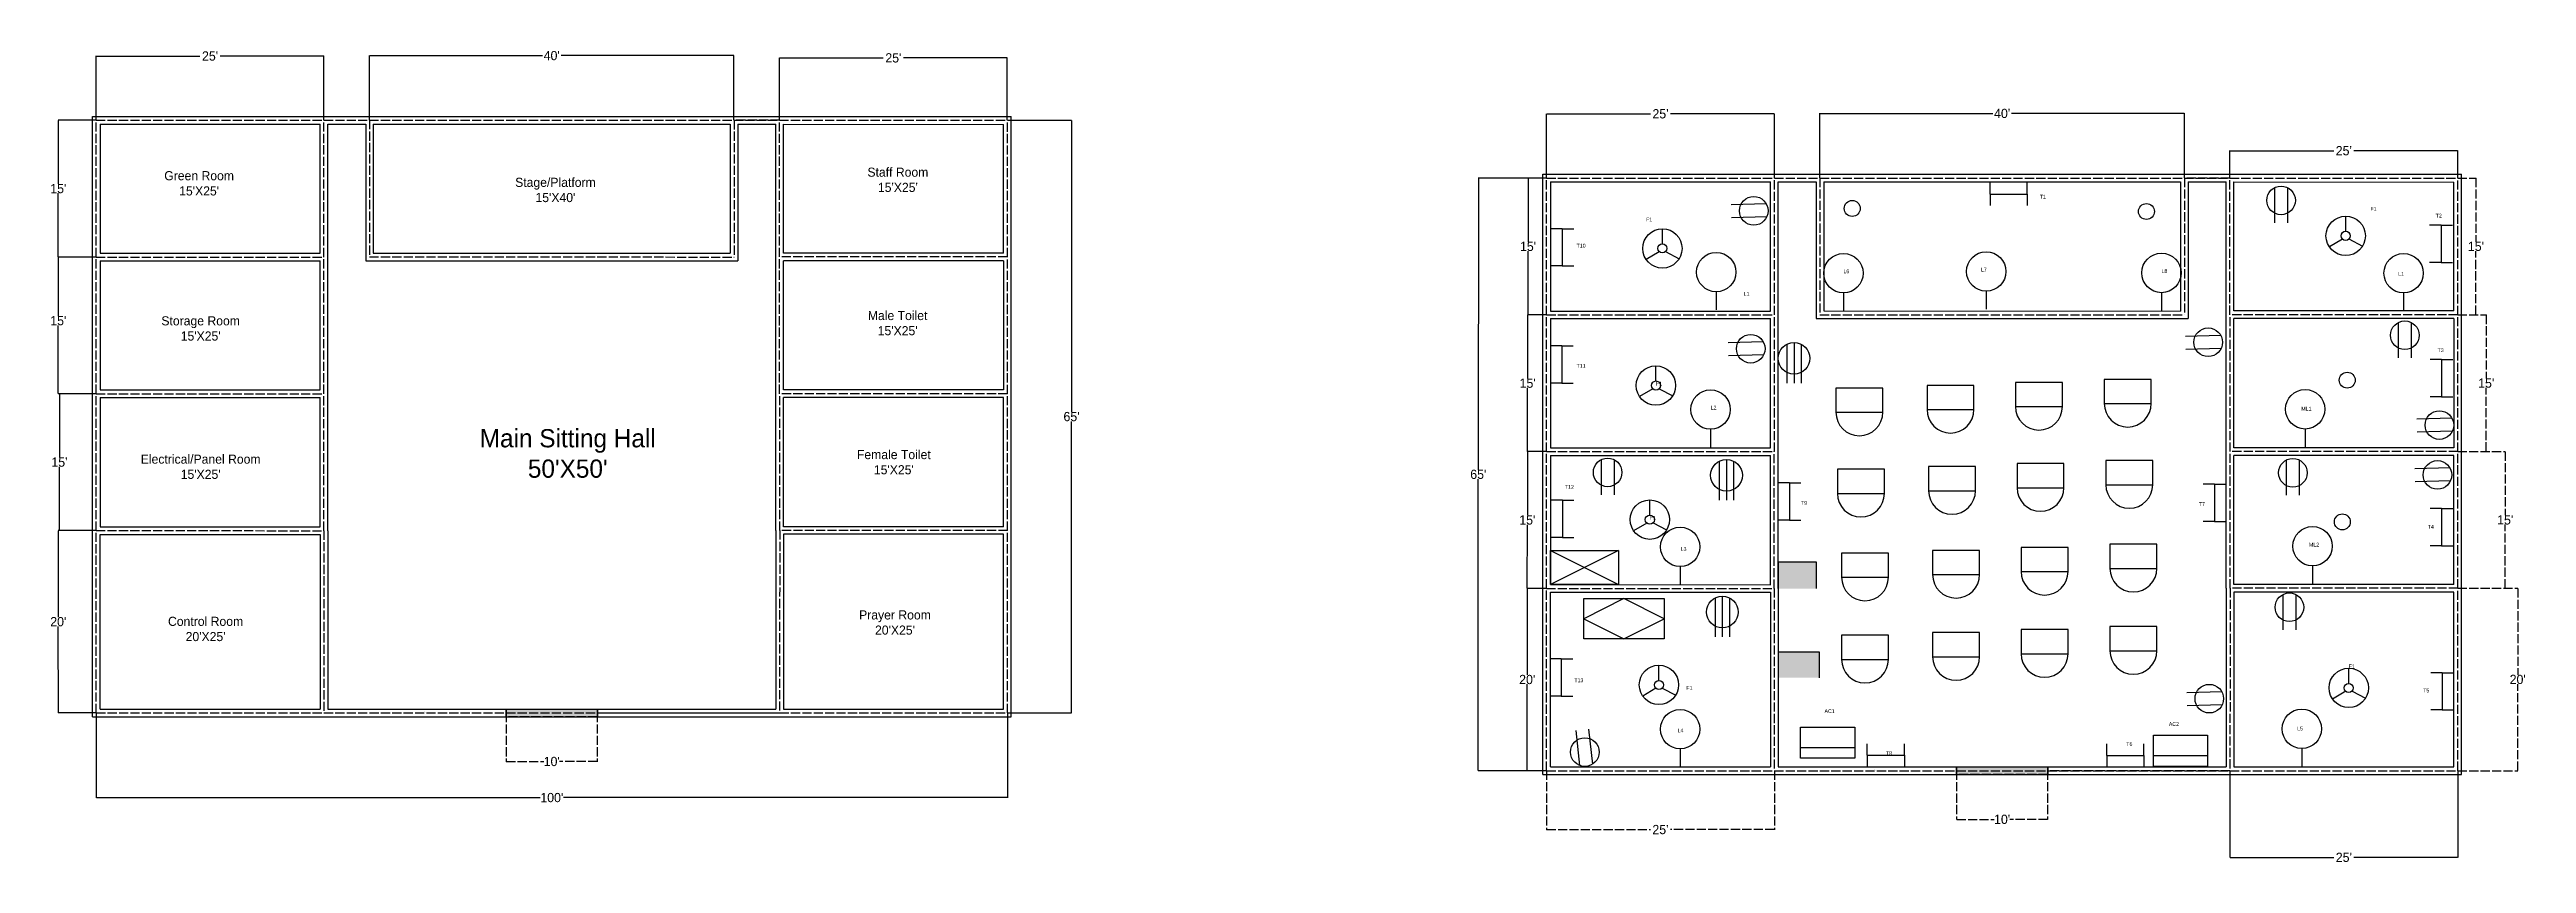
# Model space of a CAD drawing. Header units: feet. Extents: x -1768 to 1494, y 425 to 1496.
import ezdxf

# ---------------------------------------------------------------- set-up
doc = ezdxf.new("R2010")
doc.units = ezdxf.units.FT
doc.header["$MEASUREMENT"] = 0
doc.linetypes.add('ACAD_ISO02W100', pattern=[15, 12, -3])
doc.layers.get('Defpoints').update_dxf_attribs({"linetype": 'ACAD_ISO02W100'})
doc.layers.add('Dimention', color=80, linetype='Continuous')
doc.layers.add('TEXT', color=2, linetype='Continuous')
doc.layers.add('OFFSET', color=255, linetype='Continuous', lineweight=30)
doc.dimstyles.get("Standard").update_dxf_attribs({"dimtxt": 12.18, "dimasz": 0.18, "dimexe": 0.18, "dimexo": 0.0625, "dimgap": 0.09, "dimtad": 0, "dimtih": 1, "dimtoh": 1, "dimdec": 4, "dimzin": 0, "dimdsep": 46, "dimlunit": 4, "dimtxsty": 'Standard', "dimcen": 0.09, "dimadec": 0, "dimazin": 0, "dimtfac": 1, "dimtdec": 4, "dimtofl": 0, "dimtmove": 0, "dimatfit": 3, "dimfxl": 1, "dimtolj": 1, "dimtzin": 0, "dimarcsym": 0})

# ---------------------------------------------------------------- blocks, each defined once
blk = doc.blocks.new('*D3')
at = {"layer": 'Defpoints', "color": 0}
for p in [(203.5, 1327), (179, 1147), (203.5, 1147)]:
    blk.add_point(p, dxfattribs=at)
at = {"layer": 'Dimention', "color": 0, "lineweight": -2}
for p, q in [((203.4375, 1327), (178.82, 1327)), ((179, 1326.82), (179, 1243.18)), ((179, 1147.18), (179, 1230.82)), ((203.4375, 1147), (178.82, 1147))]:
    blk.add_line(p, q, dxfattribs=at)
at = {"layer": 'Dimention', "color": 0}
for points in [[(178.97, 1326.82), (179.03, 1326.82), (179, 1327)], [(178.97, 1147.18), (179.03, 1147.18), (179, 1147)]]:
    blk.add_solid(points, dxfattribs=at)
at = {"layer": 'Dimention', "color": 0, "insert": (179, 1237), "char_height": 12.18, "attachment_point": 5}
blk.add_mtext("\\A1;15'", dxfattribs=at)
blk = doc.blocks.new('*D4')
at = {"layer": 'Defpoints', "color": 0}
for p in [(203.5, 1147), (178.5, 967), (203.5, 967)]:
    blk.add_point(p, dxfattribs=at)
at = {"layer": 'Dimention', "color": 0, "lineweight": -2}
for p, q in [((203.4375, 1147), (178.32, 1147)), ((178.5, 1146.82), (178.5, 1063.18)), ((178.5, 967.18), (178.5, 1050.82)), ((203.4375, 967), (178.32, 967))]:
    blk.add_line(p, q, dxfattribs=at)
at = {"layer": 'Dimention', "color": 0}
for points in [[(178.47, 1146.82), (178.53, 1146.82), (178.5, 1147)], [(178.47, 967.18), (178.53, 967.18), (178.5, 967)]]:
    blk.add_solid(points, dxfattribs=at)
at = {"layer": 'Dimention', "color": 0, "insert": (178.5, 1057), "char_height": 12.18, "attachment_point": 5}
blk.add_mtext("\\A1;15'", dxfattribs=at)
blk = doc.blocks.new('*D5')
at = {"layer": 'Defpoints', "color": 0}
for p in [(203.5, 967), (178, 787), (203.4, 787)]:
    blk.add_point(p, dxfattribs=at)
at = {"layer": 'Dimention', "color": 0, "lineweight": -2}
for p, q in [((203.4, 967), (177.9, 967)), ((178.1, 966.8), (178.1, 883.2)), ((178, 787.2), (178.1, 870.8)), ((203.3, 787), (177.8, 787))]:
    blk.add_line(p, q, dxfattribs=at)
at = {"layer": 'Dimention', "color": 0}
for points in [[(178.1, 966.8), (178.2, 966.8), (178.1, 967)], [(178, 787.2), (178, 787.2), (178, 787)]]:
    blk.add_solid(points, dxfattribs=at)
at = {"layer": 'Dimention', "color": 0, "insert": (178.1, 877), "char_height": 12.18, "attachment_point": 5}
blk.add_mtext("\\A1;15'", dxfattribs=at)
blk = doc.blocks.new('*D6')
at = {"layer": 'Defpoints', "color": 0}
for p in [(203.3, 787), (178, 547), (203.5, 547)]:
    blk.add_point(p, dxfattribs=at)
at = {"layer": 'Dimention', "color": 0, "lineweight": -2}
for p, q in [((203.3, 787), (177.6, 787)), ((177.8, 786.8), (177.9, 673.2)), ((178, 547.2), (177.9, 660.8)), ((203.4, 547), (177.8, 547))]:
    blk.add_line(p, q, dxfattribs=at)
at = {"layer": 'Dimention', "color": 0}
for points in [[(177.9, 786.8), (177.8, 786.8), (177.8, 787)], [(178, 547.2), (178, 547.2), (178, 547)]]:
    blk.add_solid(points, dxfattribs=at)
at = {"layer": 'Dimention', "color": 0, "insert": (177.9, 667), "char_height": 12.18, "attachment_point": 5}
blk.add_mtext("\\A1;20'", dxfattribs=at)
blk = doc.blocks.new('*D8')
at = {"layer": 'Defpoints', "color": 0}
for p in [(113.6, 1327), (203.5, 1327), (203.4, 547)]:
    blk.add_point(p, dxfattribs=at)
at = {"layer": 'Dimention', "color": 0, "lineweight": -2}
for p, q in [((203.4, 1327), (113.4, 1327)), ((113.6, 1326.8), (113.5, 943.2)), ((113.5, 547.2), (113.5, 930.8)), ((203.4, 547), (113.3, 547))]:
    blk.add_line(p, q, dxfattribs=at)
at = {"layer": 'Dimention', "color": 0}
for points in [[(113.5, 1326.8), (113.6, 1326.8), (113.6, 1327)], [(113.5, 547.2), (113.5, 547.2), (113.5, 547)]]:
    blk.add_solid(points, dxfattribs=at)
at = {"layer": 'Dimention', "color": 0, "insert": (113.5, 937), "char_height": 12.18, "attachment_point": 5}
blk.add_mtext("\\A1;65'", dxfattribs=at)
blk = doc.blocks.new('*D9')
at = {"layer": 'Defpoints', "color": 0}
for p in [(503.4375, 1411.5), (203.4375, 1327), (503.4375, 1327)]:
    blk.add_point(p, dxfattribs=at)
at = {"layer": 'Dimention', "color": 0, "lineweight": -2}
for p, q in [((203.4375, 1327.0625), (203.4375, 1411.68)), ((203.6175, 1411.5), (340.1525, 1411.5)), ((503.2575, 1411.5), (366.7225, 1411.5)), ((503.4375, 1327.0625), (503.4375, 1411.68))]:
    blk.add_line(p, q, dxfattribs=at)
at = {"layer": 'Dimention', "color": 0}
for points in [[(203.6175, 1411.53), (203.6175, 1411.47), (203.4375, 1411.5)], [(503.2575, 1411.53), (503.2575, 1411.47), (503.4375, 1411.5)]]:
    blk.add_solid(points, dxfattribs=at)
at = {"layer": 'Dimention', "color": 0, "insert": (353.4375, 1411.5), "char_height": 12.18, "attachment_point": 5}
blk.add_mtext("\\A1;25'", dxfattribs=at)
blk = doc.blocks.new('*D10')
at = {"layer": 'Defpoints', "color": 0}
for p in [(1103.4375, 1363), (1103.4375, 1327), (1403.4375, 1327)]:
    blk.add_point(p, dxfattribs=at)
at = {"layer": 'Dimention', "color": 0, "lineweight": -2}
for p, q in [((1103.4375, 1327.0625), (1103.4375, 1363.18)), ((1103.6175, 1363), (1240.1525, 1363)), ((1403.2575, 1363), (1266.7225, 1363)), ((1403.4375, 1327.0625), (1403.4375, 1363.18))]:
    blk.add_line(p, q, dxfattribs=at)
at = {"layer": 'Dimention', "color": 0}
for points in [[(1103.6175, 1363.03), (1103.6175, 1362.97), (1103.4375, 1363)], [(1403.2575, 1363.03), (1403.2575, 1362.97), (1403.4375, 1363)]]:
    blk.add_solid(points, dxfattribs=at)
at = {"layer": 'Dimention', "color": 0, "insert": (1253.4375, 1363), "char_height": 12.18, "attachment_point": 5}
blk.add_mtext("\\A1;25'", dxfattribs=at)
blk = doc.blocks.new('*D11')
at = {"layer": 'Defpoints', "color": 0, "lineweight": -2}
for p, q in [((203.4, 546.9), (203.4, 469.3)), ((503.4, 546.9), (503.4, 469.3)), ((203.5, 469.5), (340.1, 469.5)), ((503.2, 469.5), (366.7, 469.5))]:
    blk.add_line(p, q, dxfattribs=at)
at = {"layer": 'Defpoints', "color": 0}
for p in [(203.4, 547), (503.4, 547), (503.4, 469.5)]:
    blk.add_point(p, dxfattribs=at)
for points in [[(203.5, 469.5), (203.5, 469.5), (203.4, 469.5)], [(503.2, 469.5), (503.2, 469.5), (503.4, 469.5)]]:
    blk.add_solid(points, dxfattribs=at)
at = {"layer": 'Defpoints', "color": 0, "insert": (353.4, 469.5), "char_height": 12.18, "attachment_point": 5}
blk.add_mtext("\\A1;25'", dxfattribs=at)
blk = doc.blocks.new('*D12')
at = {"layer": 'Defpoints', "color": 0, "lineweight": -2}
for p, q in [((1403.5, 1327.0625), (1427.68, 1327.0625)), ((1427.5, 1326.8825), (1427.5, 1243.2425)), ((1427.5, 1147.2425), (1427.5, 1230.8825)), ((1403.5, 1147.0625), (1427.68, 1147.0625))]:
    blk.add_line(p, q, dxfattribs=at)
at = {"layer": 'Defpoints', "color": 0}
for p in [(1403.4375, 1327.0625), (1403.4375, 1147.0625), (1427.5, 1147.0625)]:
    blk.add_point(p, dxfattribs=at)
for points in [[(1427.47, 1326.8825), (1427.53, 1326.8825), (1427.5, 1327.0625)], [(1427.47, 1147.2425), (1427.53, 1147.2425), (1427.5, 1147.0625)]]:
    blk.add_solid(points, dxfattribs=at)
at = {"layer": 'Defpoints', "color": 0, "insert": (1427.5, 1237.0625), "char_height": 12.18, "attachment_point": 5}
blk.add_mtext("\\A1;15'", dxfattribs=at)
blk = doc.blocks.new('*D13')
at = {"layer": 'Defpoints', "color": 0, "lineweight": -2}
for p, q in [((1403.5625, 1147.0625), (1441.18, 1147.0625)), ((1441, 1146.8825), (1441, 1063.2425)), ((1441, 967.2425), (1441, 1050.8825)), ((1403.5625, 967.0625), (1441.18, 967.0625))]:
    blk.add_line(p, q, dxfattribs=at)
at = {"layer": 'Defpoints', "color": 0}
for p in [(1403.5, 1147.0625), (1403.5, 967.0625), (1441, 967.0625)]:
    blk.add_point(p, dxfattribs=at)
for points in [[(1440.97, 1146.8825), (1441.03, 1146.8825), (1441, 1147.0625)], [(1440.97, 967.2425), (1441.03, 967.2425), (1441, 967.0625)]]:
    blk.add_solid(points, dxfattribs=at)
at = {"layer": 'Defpoints', "color": 0, "insert": (1441, 1057.0625), "char_height": 12.18, "attachment_point": 5}
blk.add_mtext("\\A1;15'", dxfattribs=at)
blk = doc.blocks.new('*D14')
at = {"layer": 'Defpoints', "color": 0, "lineweight": -2}
for p, q in [((1403.625, 967.0625), (1466.18, 967.0625)), ((1466, 966.8825), (1466, 883.2425)), ((1466, 787.2425), (1466, 870.8825)), ((1403.625, 787.0625), (1466.18, 787.0625))]:
    blk.add_line(p, q, dxfattribs=at)
at = {"layer": 'Defpoints', "color": 0}
for p in [(1403.5625, 967.0625), (1403.5625, 787.0625), (1466, 787.0625)]:
    blk.add_point(p, dxfattribs=at)
for points in [[(1465.97, 966.8825), (1466.03, 966.8825), (1466, 967.0625)], [(1465.97, 787.2425), (1466.03, 787.2425), (1466, 787.0625)]]:
    blk.add_solid(points, dxfattribs=at)
at = {"layer": 'Defpoints', "color": 0, "insert": (1466, 877.0625), "char_height": 12.18, "attachment_point": 5}
blk.add_mtext("\\A1;15'", dxfattribs=at)
blk = doc.blocks.new('*D15')
at = {"layer": 'Defpoints', "color": 0, "lineweight": -2}
for p, q in [((1403.6875, 787.0625), (1482.68, 787.0625)), ((1482.5, 786.8825), (1482.5, 673.2425)), ((1482.5, 547.2425), (1482.5, 660.8825)), ((1403.6875, 547.0625), (1482.68, 547.0625))]:
    blk.add_line(p, q, dxfattribs=at)
at = {"layer": 'Defpoints', "color": 0}
for p in [(1403.625, 787.0625), (1403.625, 547.0625), (1482.5, 547.0625)]:
    blk.add_point(p, dxfattribs=at)
for points in [[(1482.47, 786.8825), (1482.53, 786.8825), (1482.5, 787.0625)], [(1482.47, 547.2425), (1482.53, 547.2425), (1482.5, 547.0625)]]:
    blk.add_solid(points, dxfattribs=at)
at = {"layer": 'Defpoints', "color": 0, "insert": (1482.5, 667.0625), "char_height": 12.18, "attachment_point": 5}
blk.add_mtext("\\A1;20'", dxfattribs=at)
blk = doc.blocks.new('*D16')
at = {"layer": 'Defpoints', "color": 0}
for p in [(1103.5, 546.9375), (1403.5, 546.9375), (1103.5, 433)]:
    blk.add_point(p, dxfattribs=at)
at = {"layer": 'Dimention', "color": 0, "lineweight": -2}
for p, q in [((1103.5, 546.875), (1103.5, 432.82)), ((1403.5, 546.875), (1403.5, 432.82)), ((1103.68, 433), (1240.215, 433)), ((1403.32, 433), (1266.785, 433))]:
    blk.add_line(p, q, dxfattribs=at)
at = {"layer": 'Dimention', "color": 0}
for points in [[(1103.68, 433.03), (1103.68, 432.97), (1103.5, 433)], [(1403.32, 433.03), (1403.32, 432.97), (1403.5, 433)]]:
    blk.add_solid(points, dxfattribs=at)
at = {"layer": 'Dimention', "color": 0, "insert": (1253.5, 433), "char_height": 12.18, "attachment_point": 5}
blk.add_mtext("\\A1;25'", dxfattribs=at)
blk = doc.blocks.new('*D17')
at = {"layer": 'Defpoints', "color": 0}
for p in [(1043.4375, 1412), (563.4375, 1327.0625), (1043.4375, 1327.0625)]:
    blk.add_point(p, dxfattribs=at)
at = {"layer": 'Dimention', "color": 0, "lineweight": -2}
for p, q in [((563.4375, 1327.125), (563.4375, 1412.18)), ((563.6175, 1412), (791.1675, 1412)), ((1043.2575, 1412), (815.7075, 1412)), ((1043.4375, 1327.125), (1043.4375, 1412.18))]:
    blk.add_line(p, q, dxfattribs=at)
at = {"layer": 'Dimention', "color": 0}
for points in [[(563.6175, 1412.03), (563.6175, 1411.97), (563.4375, 1412)], [(1043.2575, 1412.03), (1043.2575, 1411.97), (1043.4375, 1412)]]:
    blk.add_solid(points, dxfattribs=at)
at = {"layer": 'Dimention', "color": 0, "insert": (803.4375, 1412), "char_height": 12.18, "attachment_point": 5}
blk.add_mtext("\\A1;40'", dxfattribs=at)
blk = doc.blocks.new('*D18')
at = {"layer": 'Defpoints', "color": 0, "lineweight": -2}
for p, q in [((743.4, 546.9), (743.4, 482.8)), ((863.4, 546.9), (863.4, 482.8)), ((743.6, 483), (793.1, 483)), ((863.2, 483), (813.6, 483))]:
    blk.add_line(p, q, dxfattribs=at)
at = {"layer": 'Defpoints', "color": 0}
for p in [(743.4, 546.9), (863.4, 546.9), (863.4, 483)]:
    blk.add_point(p, dxfattribs=at)
for points in [[(743.6, 483), (743.6, 483), (743.4, 483)], [(863.2, 483), (863.2, 483), (863.4, 483)]]:
    blk.add_solid(points, dxfattribs=at)
at = {"layer": 'Defpoints', "color": 0, "insert": (803.4, 483), "char_height": 12.18, "attachment_point": 5}
blk.add_mtext("\\A1;10'", dxfattribs=at)
blk = doc.blocks.new('*D31')
at = {"layer": 'Defpoints', "color": 0}
for p in [(-1706.8, 1403.1), (-1756.8, 1223.1), (-1706.8, 1223.1)]:
    blk.add_point(p, dxfattribs=at)
at = {"layer": 'Dimention', "color": 0, "lineweight": -2}
for p, q in [((-1706.9, 1403.1), (-1757, 1403.1)), ((-1756.8, 1402.9), (-1756.8, 1319.3)), ((-1756.8, 1223.3), (-1756.8, 1306.9)), ((-1706.9, 1223.1), (-1757, 1223.1))]:
    blk.add_line(p, q, dxfattribs=at)
at = {"layer": 'Dimention', "color": 0}
for points in [[(-1756.9, 1402.9), (-1756.8, 1402.9), (-1756.8, 1403.1)], [(-1756.9, 1223.3), (-1756.8, 1223.3), (-1756.8, 1223.1)]]:
    blk.add_solid(points, dxfattribs=at)
at = {"layer": 'Dimention', "color": 0, "insert": (-1756.8, 1313.1), "char_height": 12.18, "attachment_point": 5}
blk.add_mtext("\\A1;15'", dxfattribs=at)
blk = doc.blocks.new('*D32')
at = {"layer": 'Defpoints', "color": 0}
for p in [(-1706.8, 1223.1), (-1756.8, 1043.1), (-1706.8, 1043.1)]:
    blk.add_point(p, dxfattribs=at)
at = {"layer": 'Dimention', "color": 0, "lineweight": -2}
for p, q in [((-1706.9, 1223.1), (-1757, 1223.1)), ((-1756.8, 1222.9), (-1756.8, 1145.4)), ((-1756.8, 1043.3), (-1756.8, 1133.1)), ((-1706.9, 1043.1), (-1757, 1043.1))]:
    blk.add_line(p, q, dxfattribs=at)
at = {"layer": 'Dimention', "color": 0}
for points in [[(-1756.9, 1222.9), (-1756.8, 1222.9), (-1756.8, 1223.1)], [(-1756.9, 1043.3), (-1756.8, 1043.3), (-1756.8, 1043.1)]]:
    blk.add_solid(points, dxfattribs=at)
at = {"layer": 'Dimention', "color": 0, "insert": (-1756.8, 1139.3), "char_height": 12.18, "attachment_point": 5}
blk.add_mtext("\\A1;15'", dxfattribs=at)
blk = doc.blocks.new('*D33')
at = {"layer": 'Defpoints', "color": 0}
for p in [(-1706.8, 1043.1), (-1755.4, 863.1), (-1706.9, 863.1)]:
    blk.add_point(p, dxfattribs=at)
at = {"layer": 'Dimention', "color": 0, "lineweight": -2}
for p, q in [((-1706.9, 1043.1), (-1755.4, 1043.1)), ((-1755.3, 1042.9), (-1755.3, 959.3)), ((-1755.4, 863.3), (-1755.3, 946.9)), ((-1707, 863.1), (-1755.6, 863.1))]:
    blk.add_line(p, q, dxfattribs=at)
at = {"layer": 'Dimention', "color": 0}
for points in [[(-1755.3, 1042.9), (-1755.2, 1042.9), (-1755.3, 1043.1)], [(-1755.4, 863.3), (-1755.4, 863.3), (-1755.4, 863.1)]]:
    blk.add_solid(points, dxfattribs=at)
at = {"layer": 'Dimention', "color": 0, "insert": (-1755.3, 953.1), "char_height": 12.18, "attachment_point": 5}
blk.add_mtext("\\A1;15'", dxfattribs=at)
blk = doc.blocks.new('*D34')
at = {"layer": 'Defpoints', "color": 0}
for p in [(-1707, 863.1), (-1756.7, 623.1), (-1706.8, 623.1)]:
    blk.add_point(p, dxfattribs=at)
at = {"layer": 'Dimention', "color": 0, "lineweight": -2}
for p, q in [((-1707.1, 863.1), (-1757.1, 863.1)), ((-1756.9, 862.9), (-1756.8, 749.3)), ((-1756.7, 623.2), (-1756.8, 736.9)), ((-1706.9, 623.1), (-1756.9, 623.1))]:
    blk.add_line(p, q, dxfattribs=at)
at = {"layer": 'Dimention', "color": 0}
for points in [[(-1756.9, 862.9), (-1756.9, 862.9), (-1756.9, 863.1)], [(-1756.7, 623.2), (-1756.8, 623.2), (-1756.7, 623.1)]]:
    blk.add_solid(points, dxfattribs=at)
at = {"layer": 'Dimention', "color": 0, "insert": (-1756.8, 743.1), "char_height": 12.18, "attachment_point": 5}
blk.add_mtext("\\A1;20'", dxfattribs=at)
blk = doc.blocks.new('*D35')
at = {"layer": 'Defpoints', "color": 0}
for p in [(-1406.9, 1487.6), (-1706.9, 1403.1), (-1406.9, 1403.1)]:
    blk.add_point(p, dxfattribs=at)
at = {"layer": 'Dimention', "color": 0, "lineweight": -2}
for p, q in [((-1706.9, 1403.2), (-1706.9, 1487.8)), ((-1706.7, 1487.6), (-1570.2, 1487.6)), ((-1407.1, 1487.6), (-1543.6, 1487.6)), ((-1406.9, 1403.2), (-1406.9, 1487.8))]:
    blk.add_line(p, q, dxfattribs=at)
at = {"layer": 'Dimention', "color": 0}
for points in [[(-1706.7, 1487.6), (-1706.7, 1487.6), (-1706.9, 1487.6)], [(-1407.1, 1487.6), (-1407.1, 1487.6), (-1406.9, 1487.6)]]:
    blk.add_solid(points, dxfattribs=at)
at = {"layer": 'Dimention', "color": 0, "insert": (-1556.9, 1487.6), "char_height": 12.18, "attachment_point": 5}
blk.add_mtext("\\A1;25'", dxfattribs=at)
blk = doc.blocks.new('*D36')
at = {"layer": 'Defpoints', "color": 0}
for p in [(-806.9, 1485.1), (-806.9, 1403.1), (-506.9, 1403.1)]:
    blk.add_point(p, dxfattribs=at)
at = {"layer": 'Dimention', "color": 0, "lineweight": -2}
for p, q in [((-806.9, 1403.2), (-806.9, 1485.3)), ((-806.7, 1485.1), (-670.2, 1485.1)), ((-507.1, 1485.1), (-643.6, 1485.1)), ((-506.9, 1403.2), (-506.9, 1485.3))]:
    blk.add_line(p, q, dxfattribs=at)
at = {"layer": 'Dimention', "color": 0}
for points in [[(-806.7, 1485.1), (-806.7, 1485.1), (-806.9, 1485.1)], [(-507.1, 1485.1), (-507.1, 1485.1), (-506.9, 1485.1)]]:
    blk.add_solid(points, dxfattribs=at)
at = {"layer": 'Dimention', "color": 0, "insert": (-656.9, 1485.1), "char_height": 12.18, "attachment_point": 5}
blk.add_mtext("\\A1;25'", dxfattribs=at)
blk = doc.blocks.new('*D37')
at = {"layer": 'Defpoints', "color": 0}
for p in [(-866.9, 1488.1), (-1346.9, 1403.2), (-866.9, 1403.2)]:
    blk.add_point(p, dxfattribs=at)
at = {"layer": 'Dimention', "color": 0, "lineweight": -2}
for p, q in [((-1346.9, 1403.2), (-1346.9, 1488.3)), ((-1346.7, 1488.1), (-1119.2, 1488.1)), ((-867.1, 1488.1), (-1094.6, 1488.1)), ((-866.9, 1403.2), (-866.9, 1488.3))]:
    blk.add_line(p, q, dxfattribs=at)
at = {"layer": 'Dimention', "color": 0}
for points in [[(-1346.7, 1488.1), (-1346.7, 1488.1), (-1346.9, 1488.1)], [(-867.1, 1488.1), (-867.1, 1488.1), (-866.9, 1488.1)]]:
    blk.add_solid(points, dxfattribs=at)
at = {"layer": 'Dimention', "color": 0, "insert": (-1106.9, 1488.1), "char_height": 12.18, "attachment_point": 5}
blk.add_mtext("\\A1;40'", dxfattribs=at)
blk = doc.blocks.new('*D38')
at = {"layer": 'Defpoints', "color": 0, "lineweight": -2}
for p, q in [((-1166.9, 622.9), (-1166.9, 558.9)), ((-1046.9, 622.9), (-1046.9, 558.9)), ((-1166.8, 559.1), (-1117.2, 559.1)), ((-1047.1, 559.1), (-1096.7, 559.1))]:
    blk.add_line(p, q, dxfattribs=at)
at = {"layer": 'Defpoints', "color": 0}
for p in [(-1166.9, 623), (-1046.9, 623), (-1046.9, 559.1)]:
    blk.add_point(p, dxfattribs=at)
for points in [[(-1166.8, 559.1), (-1166.8, 559.1), (-1166.9, 559.1)], [(-1047.1, 559.1), (-1047.1, 559.1), (-1046.9, 559.1)]]:
    blk.add_solid(points, dxfattribs=at)
at = {"layer": 'Defpoints', "color": 0, "insert": (-1106.9, 559.1), "char_height": 12.18, "attachment_point": 5}
blk.add_mtext("\\A1;10'", dxfattribs=at)
blk = doc.blocks.new('*D39')
at = {"layer": 'Defpoints', "color": 0}
for p in [(-1706.8, 623.1), (-506.8, 623.1), (-506.8, 511.6)]:
    blk.add_point(p, dxfattribs=at)
at = {"layer": 'Dimention', "color": 0, "lineweight": -2}
for p, q in [((-1706.8, 623), (-1706.8, 511.4)), ((-506.8, 623), (-506.8, 511.4)), ((-1706.6, 511.6), (-1122.1, 511.6)), ((-507, 511.6), (-1091.5, 511.6))]:
    blk.add_line(p, q, dxfattribs=at)
at = {"layer": 'Dimention', "color": 0}
for points in [[(-1706.6, 511.6), (-1706.6, 511.6), (-1706.8, 511.6)], [(-507, 511.6), (-507, 511.6), (-506.8, 511.6)]]:
    blk.add_solid(points, dxfattribs=at)
at = {"layer": 'Dimention', "color": 0, "insert": (-1106.8, 511.6), "char_height": 12.18, "attachment_point": 5}
blk.add_mtext("\\A1;100'", dxfattribs=at)
blk = doc.blocks.new('*D40')
at = {"layer": 'Defpoints', "color": 0}
for p in [(-506.8, 1403), (-506.8, 623), (-422.3, 623)]:
    blk.add_point(p, dxfattribs=at)
at = {"layer": 'Dimention', "color": 0, "lineweight": -2}
for p, q in [((-506.7, 1403), (-422.1, 1403)), ((-422.3, 1402.8), (-422.3, 1019.2)), ((-422.3, 623.2), (-422.3, 1006.8)), ((-506.7, 623), (-422.1, 623))]:
    blk.add_line(p, q, dxfattribs=at)
at = {"layer": 'Dimention', "color": 0}
for points in [[(-422.4, 1402.8), (-422.3, 1402.8), (-422.3, 1403)], [(-422.4, 623.2), (-422.3, 623.2), (-422.3, 623)]]:
    blk.add_solid(points, dxfattribs=at)
at = {"layer": 'Dimention', "color": 0, "insert": (-422.3, 1013), "char_height": 12.18, "attachment_point": 5}
blk.add_mtext("\\A1;65'", dxfattribs=at)

msp = doc.modelspace()

# ---------------------------------------------------------------- hatches: boundary and pattern name
at = {"true_color": 0x7aafdf}
h = msp.add_hatch(color=143, dxfattribs=at)
h.dxf.hatch_style = 1
h.paths.add_polyline_path([(508.31243, 786.79302), (558.97091, 786.79302), (558.97091, 821.45883), (508.31243, 821.45883)])
at = {"true_color": 0x727430}
h = msp.add_hatch(color=67, dxfattribs=at)
h.dxf.hatch_style = 1
h.paths.add_polyline_path([(508.34371, 669.38866), (563.05486, 669.38866), (563.05486, 703.04186), (508.34371, 703.04186)])
at = {"layer": 'Defpoints'}
for points in [[(-1166.94501, 628.06203), (-1046.82, 628.06203), (-1046.82, 618.05565), (-1166.94501, 618.05565)], [(743.37499, 551.97203), (863.5, 551.97203), (863.5, 541.96565), (743.37499, 541.96565)]]:
    msp.add_hatch(color=3, dxfattribs=at).paths.add_polyline_path(points)

# ---------------------------------------------------------------- linework, layer by layer
for p, q in [((787.5, 1305.99852), (787.5, 1320.99704)), ((787.5, 1305.99852), (836.5252, 1305.99852)), ((787.5, 1305.99852), (787.5, 1291)), ((836.5252, 1305.99852), (836.5252, 1320.99704)), ((836.5252, 1305.99852), (836.5252, 1291)), ((1162.22809, 1314.34239), (1162.22809, 1268)), ((1179.33484, 1314.40671), (1179.33484, 1268)), ((492.82452, 1292.92314), (446.5, 1291.63635)), ((493.36382, 1275.82477), (446.975, 1274.53619)), ((1255.93438, 1256.92693), (1255.93438, 1276.86876)), ((224.12659, 1260.30638), (209.12807, 1260.30638)), ((224.12659, 1260.30638), (224.12659, 1211.28117)), ((224.12659, 1260.30638), (239.12511, 1260.30638)), ((355.93438, 1240.42693), (355.93438, 1260.36876)), ((1251.91145, 1246.4929), (1234.49756, 1236.33798)), ((1260.26315, 1246.79041), (1278.02435, 1237.34669)), ((1381.49852, 1265.0252), (1366.5, 1265.0252)), ((1381.49852, 1265.0252), (1381.49852, 1216)), ((1381.49852, 1265.0252), (1396.49704, 1265.0252)), ((224.12659, 1211.28117), (209.12807, 1211.28117)), ((224.12659, 1211.28117), (239.12511, 1211.28117)), ((351.91145, 1229.9929), (334.49756, 1219.83798)), ((360.26315, 1230.29041), (378.02435, 1220.84669)), ((1381.49852, 1216), (1366.5, 1216)), ((1381.49852, 1216), (1396.49704, 1216)), ((426.93751, 1177.35443), (426.93751, 1153.5825)), ((594.37188, 1175.83377), (594.37188, 1152.06185)), ((782.52253, 1178.1059), (782.52253, 1154.33398)), ((1013.29128, 1176.15376), (1013.29128, 1152.38184)), ((1332.2543, 1175.83442), (1332.2543, 1152.0625)), ((488.82452, 1111.42314), (442.5, 1110.13635)), ((529.31772, 1110.65892), (529.31772, 1057)), ((1091.32452, 1119.92314), (1045, 1118.63635)), ((1325.22809, 1136.84239), (1325.22809, 1090.5)), ((1342.33484, 1136.90671), (1342.33484, 1090.5)), ((223.49852, 1106.0252), (208.5, 1106.0252)), ((223.49852, 1106.0252), (223.49852, 1057)), ((223.49852, 1106.0252), (238.49704, 1106.0252)), ((347.43438, 1059.92693), (347.43438, 1079.86876)), ((489.36382, 1094.32477), (442.97501, 1093.03619)), ((519.77044, 1108.34838), (519.77044, 1057)), ((538.7251, 1108.41965), (538.7251, 1057)), ((1091.86382, 1102.82477), (1045.47501, 1101.53619)), ((1381.99852, 1088.0252), (1367, 1088.0252)), ((1381.99852, 1088.0252), (1381.99852, 1039)), ((1381.99852, 1088.0252), (1396.99704, 1088.0252)), ((223.49852, 1057), (208.5, 1057)), ((223.49852, 1057), (238.49704, 1057)), ((343.41145, 1049.4929), (325.99756, 1039.33798)), ((351.76315, 1049.79041), (369.52435, 1040.34669)), ((646.31504, 1050.58912), (584.5, 1050.58912)), ((584.5, 1050.58912), (584.5, 1018.77068)), ((646.31504, 1018.77068), (646.31504, 1050.58912)), ((766.31504, 1054.08912), (704.50001, 1054.08912)), ((704.50001, 1054.08912), (704.50001, 1022.27067)), ((766.31504, 1022.27067), (766.31504, 1054.08912)), ((882.81504, 1058.08912), (821.00001, 1058.08912)), ((821.00001, 1058.08912), (821.00001, 1026.27067)), ((882.81504, 1026.27067), (882.81504, 1058.08912)), ((999.81504, 1062.08912), (938.00001, 1062.08912)), ((938.00001, 1062.08912), (938.00001, 1030.27067)), ((999.81504, 1030.27067), (999.81504, 1062.08912)), ((584.5, 1018.77068), (646.31504, 1018.77068)), ((704.50001, 1022.27067), (766.31504, 1022.27067)), ((821.00001, 1026.27067), (882.81504, 1026.27067)), ((938.00001, 1030.27067), (999.81504, 1030.27067)), ((1381.99852, 1039), (1367, 1039)), ((1381.99852, 1039), (1396.99704, 1039)), ((419.46524, 996.40704), (419.46524, 972.63511)), ((1202.57025, 996.73411), (1202.57025, 972.96219)), ((1395.82452, 1010.92314), (1349.5, 1009.63635)), ((1396.36382, 993.82477), (1349.975, 992.53619)), ((275.22809, 956.34239), (275.22809, 910)), ((292.33484, 956.40671), (292.33484, 910)), ((430.83294, 954.34839), (430.83294, 903)), ((440.38023, 956.65893), (440.38023, 903)), ((449.7876, 954.41965), (449.7876, 903)), ((768.33012, 947.22168), (706.51508, 947.22168)), ((706.51508, 947.22168), (706.51508, 915.40324)), ((768.33012, 915.40324), (768.33012, 947.22168)), ((884.83012, 951.22168), (823.01508, 951.22168)), ((823.01508, 951.22168), (823.01508, 919.40324)), ((884.83012, 919.40324), (884.83012, 951.22168)), ((1001.83012, 955.22168), (940.01508, 955.22168)), ((940.01508, 955.22168), (940.01508, 923.40324)), ((1001.83012, 923.40324), (1001.83012, 955.22168)), ((1177.72808, 955.84239), (1177.72808, 909.5)), ((1194.83483, 955.90671), (1194.83483, 909.5)), ((523.31095, 925.92106), (508.31243, 925.92106)), ((523.31095, 925.92106), (523.31095, 876.89586)), ((523.31095, 925.92106), (538.30947, 925.92106)), ((648.33011, 943.72169), (586.51508, 943.72169)), ((586.51508, 943.72169), (586.51508, 911.90324)), ((648.33011, 911.90324), (648.33011, 943.72169)), ((706.51508, 915.40324), (768.33012, 915.40324)), ((823.01508, 919.40324), (884.83012, 919.40324)), ((940.01508, 923.40324), (1001.83012, 923.40324)), ((1082.99852, 924.02521), (1068, 924.02521)), ((1082.99852, 924.02521), (1082.99852, 875)), ((1082.99852, 924.02521), (1097.99705, 924.02521)), ((1393.32453, 945.42314), (1347, 944.13635)), ((1393.86382, 928.32477), (1347.47501, 927.03619)), ((224.24236, 902.99469), (209.24384, 902.99469)), ((224.24236, 902.99469), (224.24236, 853.96948)), ((224.24236, 902.99469), (239.24088, 902.99469)), ((339.43438, 883.42693), (339.43438, 903.36876)), ((586.51508, 911.90324), (648.33011, 911.90324)), ((1381.99852, 892.0252), (1367, 892.0252)), ((1381.99852, 892.0252), (1381.99852, 843)), ((1381.99852, 892.0252), (1396.99704, 892.0252)), ((224.24236, 853.96948), (209.24384, 853.96948)), ((224.24236, 853.96948), (239.24088, 853.96948)), ((335.41145, 872.9929), (317.99756, 862.83798)), ((343.76315, 873.29041), (361.52435, 863.84669)), ((523.31095, 876.89586), (508.31243, 876.89586)), ((523.31095, 876.89586), (538.30947, 876.89586)), ((1082.99852, 875), (1068, 875)), ((1082.99852, 875), (1097.99705, 875)), ((208.5, 836.99777), (298.14375, 836.99777)), ((208.5, 792), (208.5, 836.99777)), ((208.5, 836.99777), (298.14375, 792)), ((298.14375, 836.99777), (208.5, 792)), ((298.14375, 836.99777), (298.14375, 792)), ((379.3406, 815.66954), (379.3406, 791.89762)), ((558.97091, 821.45883), (508.31243, 821.45883)), ((508.31243, 821.45883), (508.31243, 786.79302)), ((558.97091, 786.79302), (558.97091, 821.45883)), ((653.71236, 833.47467), (591.89732, 833.47467)), ((591.89732, 833.47467), (591.89732, 801.65623)), ((653.71236, 801.65623), (653.71236, 833.47467)), ((773.71236, 836.97467), (711.89733, 836.97467)), ((711.89733, 836.97467), (711.89733, 805.15622)), ((773.71236, 805.15622), (773.71236, 836.97467)), ((890.21236, 840.97467), (828.39733, 840.97467)), ((828.39733, 840.97467), (828.39733, 809.15622)), ((890.21236, 809.15622), (890.21236, 840.97467)), ((1007.21236, 844.97467), (945.39733, 844.97467)), ((945.39733, 844.97467), (945.39733, 813.15622)), ((1007.21236, 813.15622), (1007.21236, 844.97467)), ((1212.38078, 816.54692), (1212.38078, 792.775)), ((1381.99852, 843), (1367, 843)), ((1381.99852, 843), (1396.99704, 843)), ((298.14375, 792), (208.5, 792)), ((591.89732, 801.65623), (653.71236, 801.65623)), ((711.89733, 805.15622), (773.71236, 805.15622)), ((828.39733, 809.15622), (890.21236, 809.15622)), ((945.39733, 813.15622), (1007.21236, 813.15622)), ((252.5, 773.58192), (358.24886, 773.58192)), ((252.5, 720.5), (252.5, 773.58192)), ((305.37443, 773.58192), (252.5, 747.04096)), ((358.24886, 747.04096), (305.37443, 773.58192)), ((358.24886, 773.58192), (358.24886, 720.5)), ((425.33294, 774.34839), (425.33294, 723)), ((434.88023, 776.65893), (434.88023, 723)), ((444.2876, 774.41965), (444.2876, 723)), ((1173.22809, 778.84239), (1173.22809, 732.5)), ((1190.33484, 778.90671), (1190.33484, 732.5)), ((252.5, 747.04096), (305.37443, 720.5)), ((358.24886, 720.5), (252.5, 720.5)), ((305.37443, 720.5), (358.24886, 747.04096)), ((653.71236, 725.22596), (591.89732, 725.22596)), ((591.89732, 725.22596), (591.89732, 693.40752)), ((653.71236, 693.40752), (653.71236, 725.22596)), ((773.71236, 728.72596), (711.89733, 728.72596)), ((711.89733, 728.72596), (711.89733, 696.90752)), ((773.71236, 696.90752), (773.71236, 728.72596)), ((890.21236, 732.72596), (828.39733, 732.72596)), ((828.39733, 732.72596), (828.39733, 700.90752)), ((890.21236, 700.90752), (890.21236, 732.72596)), ((1007.21236, 736.72596), (945.39733, 736.72596)), ((945.39733, 736.72596), (945.39733, 704.90752)), ((1007.21236, 704.90752), (1007.21236, 736.72596)), ((222.81501, 694.18008), (207.81649, 694.18008)), ((222.81501, 694.18008), (222.81501, 645.15487)), ((222.81501, 694.18008), (237.81353, 694.18008)), ((351.43438, 665.92693), (351.43438, 685.86876)), ((563.05486, 703.04186), (508.34371, 703.04186)), ((508.34371, 703.04186), (508.34371, 669.38866)), ((563.05486, 669.38866), (563.05486, 703.04186)), ((591.89732, 693.40752), (653.71236, 693.40752)), ((711.89733, 696.90752), (773.71236, 696.90752)), ((828.39733, 700.90752), (890.21236, 700.90752)), ((945.39733, 704.90752), (1007.21236, 704.90752)), ((347.41145, 655.4929), (329.99756, 645.33798)), ((355.76315, 655.79041), (373.52435, 646.34669)), ((1259.93438, 661.92693), (1259.93438, 681.86876)), ((1382.99852, 676.0252), (1368, 676.0252)), ((1382.99852, 676.0252), (1382.99852, 627)), ((1382.99852, 676.0252), (1397.99704, 676.0252)), ((222.81501, 645.15487), (207.81649, 645.15487)), ((222.81501, 645.15487), (237.81353, 645.15487)), ((1092.82452, 650.92314), (1046.5, 649.63635)), ((1093.36382, 633.82477), (1046.97501, 632.53619)), ((1255.91145, 651.4929), (1238.49756, 641.33798)), ((1264.26315, 651.79041), (1282.02435, 642.34669)), ((1382.99852, 627), (1368, 627)), ((1382.99852, 627), (1397.99704, 627)), ((247.12862, 553.96658), (242.25362, 600.11652)), ((264.13396, 555.8276), (259.26572, 601.91358)), ((538, 604.49197), (609.34789, 604.49197)), ((538, 563.5), (538, 604.49197)), ((609.34789, 604.49197), (609.34789, 563.5)), ((1002.6212, 593.64061), (1073.96909, 593.64061)), ((1002.6212, 552.64864), (1002.6212, 593.64061)), ((1073.96909, 593.64061), (1073.96909, 552.64864)), ((379.37188, 575.76434), (379.37188, 551.99242)), ((538, 577.75808), (609.34789, 577.75808)), ((609.34789, 563.5), (538, 563.5)), ((625.68826, 567.52287), (625.68826, 582.52139)), ((625.68826, 567.52287), (674.71346, 567.52287)), ((625.68826, 567.52287), (625.68826, 552.52434)), ((674.71346, 567.52287), (674.71346, 582.52139)), ((674.71346, 567.52287), (674.71346, 552.52434)), ((941.24476, 567.20141), (941.24476, 582.19993)), ((941.24476, 567.20141), (990.26997, 567.20141)), ((941.24476, 567.20141), (941.24476, 552.20289)), ((990.26997, 567.20141), (990.26997, 582.19993)), ((990.26997, 567.20141), (990.26997, 552.20289)), ((1002.6212, 566.90671), (1073.96909, 566.90671)), ((1198.1879, 576.31439), (1198.1879, 552.54247)), ((1073.96909, 552.64864), (1002.6212, 552.64864))]:
    msp.add_line(p, q)
for centre, radius in [((1170.8446, 1297.58308), 18.84459), ((476.31093, 1283.8446), 18.84459), ((1255.93438, 1250.93438), 25.93438), ((355.93438, 1234.43438), 25.93438), ((355.93438, 1234.43438), 5.99255), ((1255.93438, 1250.93438), 5.99255), ((426.93751, 1203.28881), 25.93438), ((594.37188, 1201.76815), 25.93438), ((782.52253, 1204.04028), 25.93438), ((1013.29128, 1202.08814), 25.93438), ((1332.2543, 1201.7688), 25.93438), ((472.31093, 1102.34459), 18.84459), ((529.31772, 1089.7787), 20.88022), ((1074.81093, 1110.84459), 18.84459), ((1333.8446, 1120.08308), 18.84459), ((347.43438, 1053.93438), 25.93438), ((347.43438, 1053.93438), 5.99255), ((419.46524, 1022.34142), 25.93438), ((1202.57025, 1022.66849), 25.93438), ((1379.31093, 1001.8446), 18.84459), ((283.8446, 939.58308), 18.84459), ((440.38023, 935.7787), 20.88022), ((1186.34459, 939.08308), 18.84459), ((1376.81093, 936.34459), 18.84459), ((339.43438, 877.43438), 25.93438), ((339.43438, 877.43438), 5.99255), ((379.3406, 841.60392), 25.93438), ((1212.38078, 842.4813), 25.93438), ((434.88023, 755.7787), 20.88022), ((1181.8446, 762.08308), 18.84459), ((351.43438, 659.93438), 25.93438), ((351.43438, 659.93438), 5.99255), ((1076.31093, 641.84459), 18.84459), ((1259.93438, 655.93438), 25.93438), ((1259.93438, 655.93438), 5.99255), ((379.37188, 601.69872), 25.93438), ((1198.1879, 602.24877), 25.93438), ((253.80457, 571.58902), 18.84459)]:
    msp.add_circle(centre, radius)
for centre in [(615.40752, 1018.77068), (735.40753, 1022.27067), (851.90753, 1026.27067), (968.90753, 1030.27067), (737.4226, 915.40324), (853.9226, 919.40324), (970.9226, 923.40324), (617.4226, 911.90324), (622.80484, 801.65623), (742.80484, 805.15622), (859.30484, 809.15622), (976.30484, 813.15622), (622.80484, 693.40752), (742.80484, 696.90752), (859.30484, 700.90752), (976.30484, 704.90752)]:
    msp.add_arc(centre, 30.90752, 180, 0)
at = {"layer": 'Defpoints', "color": 0}
for p, q in [((-1706.8825, 1408.09), (-506.8825, 1408.09)), ((-1706.82, 623.09), (-1706.8825, 1403.09)), ((-1706.8825, 1403.09), (-506.8825, 1403.09)), ((-1406.8825, 1403.1525), (-1346.8825, 1403.1525)), ((-1406.8825, 1223.09), (-1406.8825, 1403.09)), ((-1346.8825, 1403.1525), (-1346.8825, 1223.1525)), ((-806.82, 1403.09), (-866.82, 1403.09)), ((-866.82, 1403.09), (-866.82, 1223.09)), ((-806.82, 1223.1525), (-806.82, 1403.09)), ((-506.7575, 623.0275), (-506.7575, 1403.0275)), ((203.4375, 1332), (1403.4375, 1332)), ((203.5, 547), (203.4375, 1327)), ((203.4375, 1327), (1403.4375, 1327)), ((503.4375, 1327.0625), (563.4375, 1327.0625)), ((503.4375, 1147), (503.4375, 1327)), ((563.4375, 1327.0625), (563.4375, 1147.0625)), ((1103.5, 1327), (1043.5, 1327)), ((1043.5, 1327), (1043.5, 1147)), ((1103.5, 1147.0625), (1103.5, 1327)), ((1403.5625, 546.9375), (1403.5625, 1326.9375)), ((-1706.8825, 1223.09), (-1406.8825, 1223.09)), ((-1406.8825, 1043.09), (-1406.8825, 1223.09)), ((-1346.8825, 1223.1525), (-866.82, 1223.09)), ((-506.82, 1223.1525), (-806.82, 1223.1525)), ((-806.695, 1043.1525), (-806.695, 1223.1525)), ((203.4375, 1147), (503.4375, 1147)), ((503.4375, 967), (503.4375, 1147)), ((563.4375, 1147.0625), (1043.5, 1147)), ((1403.5, 1147.0625), (1103.5, 1147.0625)), ((1103.625, 967.0625), (1103.625, 1147.0625)), ((-1706.8825, 1043.09), (-1406.8825, 1043.09)), ((-1407.00757, 862.88171), (-1407.00757, 1043.09)), ((-506.695, 1043.1525), (-806.695, 1043.1525)), ((-806.6325, 863.1525), (-806.6325, 1043.1525)), ((203.4375, 967), (503.4375, 967)), ((503.31243, 786.79171), (503.31243, 967)), ((1403.625, 967.0625), (1103.625, 967.0625)), ((1103.6875, 787.0625), (1103.6875, 967.0625)), ((-1707.0075, 863.09004), (-1407.00757, 862.88171)), ((-1407.00757, 862.88171), (-1406.94501, 623.00342)), ((-806.6325, 863.1525), (-806.82, 622.965)), ((-506.6325, 863.1525), (-806.6325, 863.1525)), ((203.3125, 787.00004), (503.31243, 786.79171)), ((503.31243, 786.79171), (503.37499, 546.91342)), ((1103.6875, 787.0625), (1103.5, 546.875)), ((1403.6875, 787.0625), (1103.6875, 787.0625)), ((-1706.82, 623.09), (-506.82, 623.0275)), ((-1406.94501, 623.00342), (-1166.94501, 623.00342)), ((-1166.94501, 622.94092), (-1166.94501, 628.06203)), ((-1166.94501, 628.06203), (-1166.94501, 618.06186)), ((-1046.82, 618.05565), (-1046.82, 628.05574)), ((-806.82, 622.965), (-1046.82, 622.965)), ((203.5, 547), (1403.5, 546.9375)), ((503.37499, 546.91342), (743.37499, 546.91342)), ((743.37499, 546.85092), (743.37499, 551.97203)), ((743.37499, 551.97203), (743.37499, 541.97186)), ((863.5, 541.96565), (863.5, 551.96574)), ((1103.5, 546.875), (863.5, 546.875))]:
    msp.add_line(p, q, dxfattribs=at)
at = {"layer": 'Defpoints'}
for p, q in [((-1706.82, 623.09), (-1706.82, 623.09)), ((-1274.82, 625.09123), (-1274.82, 625.09123)), ((-1273.82, 623.09), (-1273.82, 623.09)), ((203.5, 547), (203.5, 547)), ((635.5, 549.00123), (635.5, 549.00123)), ((636.5, 547), (636.5, 547))]:
    msp.add_line(p, q, dxfattribs=at)
at = {"layer": 'Defpoints', "color": 0}
for points in [[(-1166.94501, 628.06203), (-1046.82, 628.06203), (-1046.82, 618.05565), (-1166.94501, 618.05565)], [(743.37499, 551.97203), (863.5, 551.97203), (863.5, 541.96565), (743.37499, 541.96565)]]:
    msp.add_lwpolyline(points, close=True, dxfattribs=at)
at = {"layer": 'Dimention', "color": 0, "lineweight": 25}
for centre in [(606, 1287), (993.5, 1283), (1258, 1061), (1251.5, 874.5)]:
    msp.add_circle(centre, 10.5, dxfattribs=at)
at = {"layer": 'OFFSET', "color": 0}
for p, q in [((-1711.82, 1408.09), (-501.7571, 1408.09003)), ((-1711.82, 618.09), (-1711.82, 1408.09)), ((-501.82, 618.0275), (-501.7571, 1408.09003)), ((-1701.82, 1398.09), (-1701.82, 1228.09)), ((-1701.82, 1398.09), (-1411.8825, 1398.09)), ((-1411.8825, 1228.09), (-1411.8825, 1398.09)), ((-1401.8825, 1223.09), (-1401.8825, 1398.09)), ((-1401.8825, 1398.09), (-1351.8825, 1398.09)), ((-1351.8825, 1398.09), (-1351.8825, 1218.09)), ((-1341.8825, 1398.09), (-1341.8825, 1228.15185)), ((-1341.8825, 1398.09), (-871.82, 1398.09)), ((-871.82, 1398.09), (-871.82, 1228.09065)), ((-861.82, 1398.09), (-861.82, 1218.09)), ((-861.82, 1398.09), (-811.82, 1398.09)), ((-811.82, 1223.1525), (-811.82, 1398.09)), ((-801.82, 1228.1525), (-801.82, 1398.09)), ((-801.82, 1398.09), (-511.7575, 1397.59)), ((-511.7575, 1228.1525), (-511.7575, 1397.59)), ((198.5, 1332), (1408.5629, 1332.00003)), ((198.5, 542), (198.5, 1332)), ((208.5, 1322), (208.5, 1152)), ((208.5, 1322), (498.4375, 1322)), ((498.4375, 1152), (498.4375, 1322)), ((508.4375, 1147), (508.4375, 1322)), ((508.4375, 1322), (558.4375, 1322)), ((558.4375, 1322), (558.4375, 1142)), ((568.4375, 1322), (568.4375, 1152.06185)), ((568.4375, 1322), (1038.5, 1322)), ((1038.5, 1322), (1038.5, 1152.00065)), ((1048.5, 1322), (1048.5, 1142)), ((1048.5, 1322), (1098.5, 1322)), ((1098.5, 1147.0625), (1098.5, 1322)), ((1108.5, 1152.0625), (1108.5, 1322)), ((1108.5, 1322), (1398.5625, 1321.5)), ((1398.5625, 1152.0625), (1398.5625, 1321.5)), ((1408.5, 541.9375), (1408.5629, 1332.00003)), ((-1701.82, 1228.09), (-1411.8825, 1228.09)), ((-1701.82, 1218.09), (-1701.82, 1048.09)), ((-1701.82, 1218.09), (-1411.8825, 1218.09)), ((-1411.8825, 1048.09), (-1411.8825, 1218.09)), ((-1401.8825, 1043.09), (-1401.8825, 1223.09)), ((-1351.8825, 1218.09), (-861.82, 1218.09)), ((-1341.8825, 1228.15185), (-871.82, 1228.09065)), ((-811.695, 1043.1525), (-811.695, 1223.1525)), ((-511.7575, 1228.1525), (-801.82, 1228.1525)), ((-511.7575, 1218.1525), (-801.695, 1218.1525)), ((-801.695, 1048.1525), (-801.695, 1218.1525)), ((-511.7575, 1218.1525), (-511.7575, 1048.1525)), ((208.5, 1152), (498.4375, 1152)), ((208.5, 1142), (208.5, 972)), ((208.5, 1142), (498.4375, 1142)), ((498.4375, 972), (498.4375, 1142)), ((508.4375, 967), (508.4375, 1147)), ((558.4375, 1142), (1048.5, 1142)), ((568.4375, 1152.06185), (1038.5, 1152.00065)), ((1098.625, 967.0625), (1098.625, 1147.0625)), ((1398.5625, 1152.0625), (1108.5, 1152.0625)), ((1398.5625, 1142.0625), (1108.625, 1142.0625)), ((1108.625, 972.0625), (1108.625, 1142.0625)), ((1398.5625, 1142.0625), (1398.5625, 972.0625)), ((-1701.82, 1048.09), (-1411.8825, 1048.09)), ((-511.7575, 1048.1525), (-801.695, 1048.1525)), ((-1701.82, 1038.09), (-1701.82, 868.09)), ((-1701.82, 1038.09), (-1412.00757, 1038.09)), ((-1412.00757, 867.88524), (-1412.00757, 1038.09)), ((-1402.00757, 862.88171), (-1402.00757, 1043.09)), ((-811.6325, 863.1525), (-811.6325, 1043.1525)), ((-511.7575, 1038.1525), (-801.6325, 1038.1525)), ((-801.6325, 868.1525), (-801.6325, 1038.1525)), ((-511.7575, 868.1525), (-511.7575, 1038.1525)), ((208.5, 972), (498.4375, 972)), ((208.5, 962), (208.5, 792)), ((208.5, 962), (498.31243, 962)), ((498.31243, 791.79524), (498.31243, 962)), ((508.31243, 786.79171), (508.31243, 967)), ((1098.6875, 787.0625), (1098.6875, 967.0625)), ((1398.5625, 972.0625), (1108.625, 972.0625)), ((1398.5625, 962.0625), (1108.6875, 962.0625)), ((1108.6875, 792.0625), (1108.6875, 962.0625)), ((1398.5625, 792.0625), (1398.5625, 962.0625)), ((-1701.82, 868.09), (-1412.00757, 867.88524)), ((-1701.82, 628.09), (-1701.82, 858.09)), ((-1701.82, 858.08644), (-1412.00624, 857.88518)), ((-1412.00757, 857.88518), (-1411.94501, 628.07484)), ((-1402.00757, 862.88301), (-1401.94501, 628.07432)), ((-811.6325, 863.1564), (-811.81604, 628.04345)), ((-801.6364, 858.1525), (-801.81604, 628.04293)), ((-511.7575, 858.1525), (-801.6364, 858.1525)), ((-511.7575, 868.1525), (-801.6325, 868.1525)), ((-511.7575, 628.02776), (-511.7575, 858.1525)), ((208.5, 792), (498.31243, 791.79524)), ((508.31243, 786.79301), (508.37499, 551.98432)), ((1098.6875, 787.0664), (1098.50396, 551.95345)), ((1398.5625, 792.0625), (1108.6875, 792.0625)), ((208.5, 552), (208.5, 782)), ((208.5, 781.99644), (498.31376, 781.79518)), ((498.31243, 781.79518), (498.37499, 551.98484)), ((1108.6836, 782.0625), (1108.50397, 551.95293)), ((1398.5625, 782.0625), (1108.6836, 782.0625)), ((1398.5625, 551.93776), (1398.5625, 782.0625)), ((-1701.82, 628.09), (-1411.94501, 628.07484)), ((-1401.94501, 628.07432), (-811.81604, 628.04345)), ((-801.81604, 628.04293), (-511.7575, 628.02776)), ((-1711.82, 618.09), (-501.82, 618.0275)), ((198.5, 542), (1408.5, 541.9375)), ((208.5, 552), (498.37499, 551.98484)), ((508.37499, 551.98432), (1098.50396, 551.95345)), ((1108.50397, 551.95293), (1398.5625, 551.93776))]:
    msp.add_line(p, q, dxfattribs=at)

# ---------------------------------------------------------------- texts
at = {"char_height": 5, "width": 5.5522834, "attachment_point": 1}
for s, insert in [('T1', (853, 1305)), ('F1', (334.5, 1275)), ('F1', (1288.5, 1289)), ('T2', (1374.5, 1280)), ('T10', (243, 1240.5)), ('L7', (775.5, 1209)), ('L8', (1013.29128, 1207.08814)), ('L1', (463, 1177)), ('L6', (594.37189, 1206.76815)), ('L1', (1325, 1203.5)), ('T11', (243, 1082.5)), ('T3', (1377, 1103)), ('F1', (347.43438, 1058.93438)), ('L2', (419.46524, 1027.34142)), ('ML1', (1197.5, 1026)), ('T12', (227.5, 923)), ('F1', (339.43438, 882.43438)), ('T9', (538.5, 902)), ('T7', (1062.5, 900.5)), ('T4', (1364, 870.5)), ('L3', (380, 841.5)), ('ML2', (1207.5, 847)), ('F1', (1259.93438, 686.86876)), ('T13', (240, 668.5)), ('F1', (387.5, 658.5)), ('T5', (1358, 655)), ('AC1', (569.5, 628)), ('L4', (376, 602.5)), ('AC2', (1023, 611)), ('L5', (1192, 605)), ('T8', (650.20086, 572.52287)), ('T6', (967, 584.5))]:
    msp.add_mtext(s, dxfattribs=dict(at, insert=insert))
at = {"layer": 'TEXT', "width": 434, "attachment_point": 2}
for s, insert, char_height in [("{\\C6;Staff Room\\P15'X25'}", (-650.98118, 1340.74425), 12), ("{\\C6;Green Room\\P15'X25'}", (-1571.32, 1336.09), 12), ("{\\C6;Stage/Platform\\P15'X40'}", (-1102.03675, 1327.36775), 12), ("{\\C6;Storage Room\\P15'X25'}", (-1569.32, 1145.09), 12), ("{\\C6;Male Toilet\\P15'X25'}", (-651.32, 1152.09), 12), ("{\\C6;Main Sitting Hall\\P50'X50'}", (-1085.82, 996.59), 24), ("{\\C6;Electrical/Panel Room\\P15'X25'}", (-1569.32, 963.09), 12), ("{\\C6;Female Toilet\\P15'X25'}", (-656.32, 969.09), 12), ("{\\C6;Prayer Room\\P20'X25'}", (-654.82, 758.09), 12), ("{\\C6;Control Room\\P20'X25'}", (-1562.82, 749.59), 12)]:
    msp.add_mtext(s, dxfattribs=dict(at, insert=insert, char_height=char_height))

# ---------------------------------------------------------------- dimensions: what is measured, and where the dimension line sits
at = {"layer": 'Defpoints', "color": 0}
for p1, p2, distance, picture, middle in [((1403.4375, 1327.0625), (1403.4375, 1147.0625), 24.0625, '*D12', (1427.5, 1237.0625)), ((1403.5, 1147.0625), (1403.5, 967.0625), 37.5, '*D13', (1441, 1057.0625)), ((1403.5625, 967.0625), (1403.5625, 787.0625), 62.4375, '*D14', (1466, 877.0625)), ((1403.625, 787.0625), (1403.625, 547.0625), 78.875, '*D15', (1482.5, 667.0625)), ((-1166.94501, 623.00342), (-1046.94501, 623.00342), -63.91342, '*D38', (-1106.94501, 559.09)), ((203.375, 546.99996), (503.375, 546.97592), -77.49069, '*D11', (353.36879, 469.49725)), ((743.37499, 546.91342), (863.37499, 546.91342), -63.91342, '*D18', (803.37499, 483))]:
    dim = msp.add_aligned_dim(p1=p1, p2=p2, distance=distance, dimstyle='Standard', dxfattribs=at)
    dim.commit()
    dim.dimension.update_dxf_attribs({"geometry": picture, "text_midpoint": middle})
at = {"layer": 'Dimention', "color": 0}
for p1, p2, distance, picture, middle in [((-1706.8825, 1403.09), (-1406.8825, 1403.09), 84.5, '*D35', (-1556.8825, 1487.59)), ((-1346.8825, 1403.1525), (-866.8825, 1403.1525), 84.9375, '*D37', (-1106.8825, 1488.09)), ((-506.7575, 1403.0275), (-506.7575, 623.0275), 84.4375, '*D40', (-422.32, 1013.0275)), ((203.4375, 1327), (503.4375, 1327), 84.5, '*D9', (353.4375, 1411.5)), ((563.4375, 1327.0625), (1043.4375, 1327.0625), 84.9375, '*D17', (803.4375, 1412)), ((1403.4375, 1327), (1103.4375, 1327), -36, '*D10', (1253.4375, 1363)), ((203.4375, 546.99995), (203.5, 1327), 89.94219, '*D8', (113.52656, 937.00718)), ((203.5, 1327), (203.5, 1147), -24.5, '*D3', (179, 1237)), ((203.5, 1147), (203.5, 967), -25, '*D4', (178.5, 1057)), ((203.5, 967), (203.375, 787), -25.37812, '*D5', (178.05939, 877.01762)), ((203.3125, 787.00004), (203.5, 547), -25.49257, '*D6', (177.91369, 666.98011)), ((-1706.82, 623.09), (-506.82, 623.09), -111.5, '*D39', (-1106.82, 511.59)), ((1403.5, 546.9375), (1103.5, 546.9375), 113.9375, '*D16', (1253.5, 433))]:
    dim = msp.add_aligned_dim(p1=p1, p2=p2, distance=distance, dimstyle='Standard', dxfattribs=at)
    dim.commit()
    dim.dimension.update_dxf_attribs({"geometry": picture, "text_midpoint": middle})
for base, p1, p2, angle, picture, middle in [((-806.8825, 1485.09), (-506.8825, 1403.09), (-806.8825, 1403.09), 180, '*D36', (-656.8825, 1485.09)), ((-1756.82, 1223.09), (-1706.82, 1403.09), (-1706.82, 1223.09), 270, '*D31', (-1756.82, 1313.09)), ((-1756.82, 1043.09), (-1706.82, 1223.09), (-1706.82, 1043.09), 270, '*D32', (-1756.82, 1139.27)), ((-1755.38249, 863.12364), (-1706.82, 1043.09), (-1706.945, 863.09), 269.96021127, '*D33', (-1755.32, 953.10762)), ((-1756.72624, 623.05101), (-1707.0075, 863.09004), (-1706.82, 623.09), 270.04476231, '*D34', (-1756.82, 743.07011))]:
    dim = msp.add_linear_dim(base=base, p1=p1, p2=p2, angle=angle, dimstyle='Standard', dxfattribs=at)
    dim.commit()
    dim.dimension.update_dxf_attribs({"geometry": picture, "text_midpoint": middle, "dimtype": 161})

doc.saveas('drawing.dxf')
